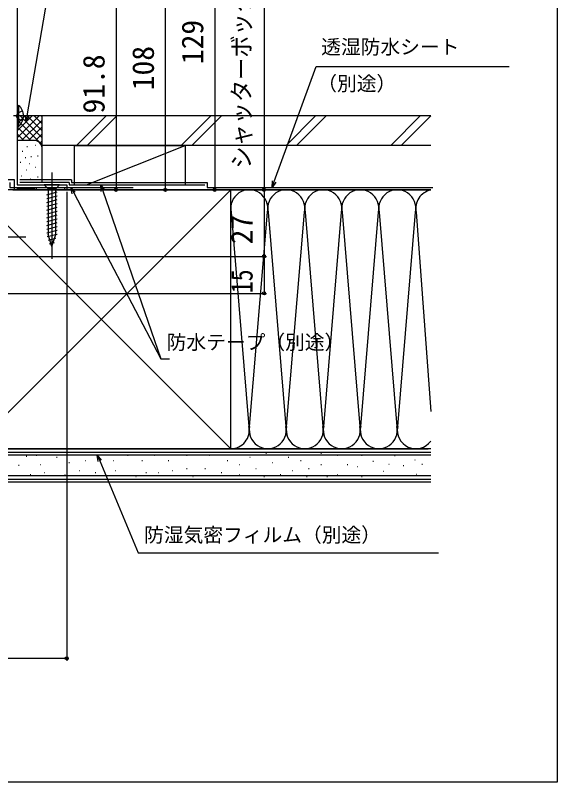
# Model space of a CAD drawing. Units: millimetres, scale not verified. Extents: x -525 to 525, y -783 to 778.
# Drawn here: x 305.2 to 525, y -782.7 to -471.9 of the extents above; entities that cross this region are included whole.
import ezdxf
from ezdxf.enums import TextEntityAlignment as Align

# ---------------------------------------------------------------- set-up
doc = ezdxf.new("R2010")
doc.units = ezdxf.units.MM
doc.header["$LTSCALE"] = 4
for name, color, linetype in [('0-2_YKK_11', 7, 'Continuous'), ('0-5_YKK_13', 4, 'Continuous'), ('0-7_YKK_D', 6, 'Continuous'), ('0-8_YKK_ZWAK', 7, 'Continuous'), ('0-9_YSS_K', 3, 'Continuous'), ('0-A_YSS_KE', 3, 'Continuous')]:
    doc.layers.add(name, color=color, linetype=linetype)
doc.styles.add('ＭＳ ゴシック', font='')
doc.styles.get('ＭＳ ゴシック').set_extended_font_data('MS Gothic')

msp = doc.modelspace()

# ---------------------------------------------------------------- linework, layer by layer
at = {"layer": '0-2_YKK_11'}
msp.add_lwpolyline([(306.005, -435.699), (306.005, -540.699), (326.005, -540.699), (326.005, -542.699), (325.305, -542.699), (325.305, -541.899), (313.705, -541.899), (313.705, -542.699), (313.305, -542.699), (313.005, -542.399), (312.705, -542.099), (306.305, -542.099), (306.005, -542.399), (305.705, -542.699), (304.805, -542.699), (304.805, -538.699), (285.905, -538.699)], dxfattribs=at)
at = {"layer": '0-5_YKK_13'}
for p, q in [((306.005, -508.449), (306.005, -516.949)), ((306.005, -508.449), (306.514, -508.449)), ((306.514, -508.449), (306.514, -516.949)), ((309.497, -512.699), (304.41, -512.699)), ((306.005, -510.699), (306.005, -514.699)), ((306.005, -516.949), (306.514, -516.949)), ((320.005, -535.699), (320.005, -570.699)), ((323.105, -540.699), (316.905, -540.699)), ((316.905, -540.699), (318.455, -542.249)), ((323.105, -540.699), (321.555, -542.249)), ((317.905, -544.675), (322.105, -543.55)), ((318.455, -542.249), (318.455, -560.783)), ((321.555, -542.249), (318.455, -542.249)), ((321.555, -560.783), (321.555, -542.249)), ((317.905, -546.228), (322.105, -545.103)), ((317.905, -547.781), (322.105, -546.655)), ((317.905, -549.334), (322.105, -548.208)), ((317.905, -550.887), (322.105, -549.761)), ((317.905, -552.44), (322.105, -551.314)), ((317.905, -553.993), (322.105, -552.867)), ((317.905, -555.545), (322.105, -554.42)), ((317.905, -557.098), (322.105, -555.973)), ((317.905, -558.651), (322.105, -557.526)), ((317.905, -560.204), (322.105, -559.079)), ((259.505, -561.699), (309.505, -561.699)), ((318.164, -561.688), (322.105, -560.632)), ((320.005, -565.699), (318.455, -560.783)), ((318.615, -563.12), (321.651, -562.306)), ((320.005, -565.699), (321.555, -560.783)), ((319.067, -564.552), (321.117, -564.002))]:
    msp.add_line(p, q, dxfattribs=at)
for points in [[(308.101, -510.624), (306.194, -511.554), (305.586, -512.699)], [(308.101, -514.774), (306.194, -513.844), (305.586, -512.699)]]:
    msp.add_lwpolyline(points, dxfattribs=at)
msp.add_arc((302.974, -512.699), 5.531, 309.79413, 50.20587, dxfattribs=at)
at = {"layer": '0-7_YKK_D'}
for p, q in [((406.005, -367.699), (406.005, -542.699)), ((386.005, -413.699), (386.005, -542.699)), ((366.005, -542.699), (366.005, -434.699)), ((346.005, -450.899), (346.005, -542.699)), ((304.205, -542.699), (407.005, -542.699)), ((326.005, -543.499), (326.005, -733.699)), ((328.105, -542.699), (367.005, -542.699)), ((328.205, -542.699), (387.005, -542.699)), ((328.205, -542.699), (407.005, -542.699)), ((328.205, -542.699), (347.005, -542.699)), ((406.005, -542.699), (406.005, -569.7)), ((275.705, -569.7), (407.005, -569.7)), ((275.705, -569.7), (407.005, -569.7)), ((406.005, -569.7), (406.005, -584.7)), ((258.205, -584.7), (407.005, -584.7)), ((326.005, -732.699), (275.005, -732.699))]:
    msp.add_line(p, q, dxfattribs=at)
for points in [[(309.554, -515.144), (309.986, -512.63), (338.879, -344.293), (425.974, -344.293)], [(409.247, -541.704), (410.119, -539.307), (427.112, -492.621), (505.344, -492.621)], [(310.659, -512.746), (309.554, -515.144), (309.312, -512.515)], [(339.986, -543.332), (339.799, -540.699), (341.278, -542.885)], [(339.799, -540.699), (340.632, -543.109), (364.167, -611.17), (367.617, -611.17)], [(410.761, -539.541), (409.247, -541.704), (409.477, -539.074)], [(328.285, -544.279), (327.705, -541.704), (329.495, -543.644)], [(327.705, -541.704), (328.89, -543.961), (364.167, -611.17)], [(338.779, -652.882), (338.429, -650.266), (340.04, -652.357)], [(338.429, -650.266), (339.409, -652.62), (354.925, -689.852), (476.657, -689.852)]]:
    msp.add_lwpolyline(points, dxfattribs=at)
for centre in [(346.005, -542.699), (366.005, -542.699), (386.005, -542.699), (406.005, -542.699), (406.005, -542.699), (406.005, -569.7), (406.005, -569.7), (406.005, -584.7), (326.005, -732.699)]:
    msp.add_circle(centre, 0.637, dxfattribs=at)
at = {"layer": '0-8_YKK_ZWAK'}
msp.add_lwpolyline([(-525, -782.7), (525, -782.7), (525, 747.3)], dxfattribs=at)
at = {"layer": '0-9_YSS_K'}
for p, q in [((306.001, -518.734), (312.034, -512.7)), ((306.001, -515.905), (309.206, -512.7)), ((316.005, -512.7), (306.005, -512.7)), ((306.005, -521.558), (314.863, -512.7)), ((306.005, -513.073), (306.378, -512.7)), ((307.147, -512.7), (316.005, -521.558)), ((309.976, -512.7), (316.005, -518.729)), ((312.804, -512.7), (316.005, -515.901)), ((315.632, -512.7), (316.005, -513.073)), ((316.005, -525.7), (316.005, -512.7)), ((330.047, -524.7), (342.047, -512.7)), ((346.29, -512.7), (334.29, -524.7)), ((372.474, -524.7), (384.474, -512.7)), ((376.716, -524.7), (388.716, -512.7)), ((414.9, -524.7), (426.9, -512.7)), ((419.143, -524.7), (431.143, -512.7)), ((457.326, -524.7), (469.326, -512.7)), ((461.569, -524.7), (473.569, -512.7)), ((306.001, -514.382), (316.005, -524.386)), ((307.691, -522.7), (316.005, -514.386)), ((306.001, -517.211), (311.49, -522.7)), ((310.52, -522.7), (316.005, -517.215)), ((306.005, -520.043), (308.662, -522.7)), ((313.33, -522.718), (316.005, -520.043)), ((313.005, -522.7), (306.005, -522.7)), ((313.2, -524.528), (313.4, -524.528)), ((315.21, -523.666), (316.005, -522.872)), ((329.005, -524.7), (329.005, -540.7)), ((329.005, -524.7), (374.005, -524.7)), ((334.005, -540.7), (374.005, -524.7)), ((374.005, -524.7), (374.005, -540.7)), ((308.006, -527.026), (308.206, -527.026)), ((309.862, -525.195), (310.062, -525.195)), ((316.005, -539.7), (316.005, -525.7)), ((309.194, -529.535), (309.394, -529.535)), ((311.531, -529.201), (311.731, -529.201)), ((314.201, -528.867), (314.401, -528.867)), ((307.221, -531.455), (307.421, -531.455)), ((310.928, -531.994), (311.128, -531.994)), ((313.2, -533.541), (313.4, -533.541)), ((307.525, -537.049), (307.725, -537.049)), ((309.528, -534.542), (309.728, -534.542)), ((314.201, -537.382), (314.401, -537.382)), ((311.197, -538.214), (311.397, -538.214)), ((287.505, -647.7), (392.505, -542.7)), ((287.505, -542.7), (392.505, -647.7)), ((313.005, -542.7), (306.005, -542.7)), ((374.005, -542.7), (329.005, -542.7)), ((473.569, -542.7), (392.505, -542.7)), ((392.505, -542.7), (473.569, -542.7)), ((392.663, -551.732), (399.847, -638.668)), ((400.163, -638.668), (407.347, -551.732)), ((407.663, -551.732), (414.847, -638.668)), ((415.163, -638.668), (422.347, -551.732)), ((422.663, -551.732), (429.847, -638.668)), ((430.163, -638.668), (437.347, -551.732)), ((437.663, -551.732), (444.847, -638.668)), ((445.163, -638.668), (452.347, -551.732)), ((452.663, -551.732), (459.847, -638.668)), ((460.163, -638.668), (467.347, -551.732)), ((467.663, -551.732), (473.569, -632.542)), ((473.569, -649.2), (275.005, -649.2)), ((392.505, -647.7), (472.569, -647.7)), ((406.765, -649.442), (406.965, -649.442)), ((429.017, -649.442), (429.217, -649.442)), ((309.613, -650.699), (309.813, -650.699)), ((313.704, -650.266), (313.904, -650.266)), ((321.945, -651.09), (322.145, -651.09)), ((333.484, -652.414), (333.684, -652.414)), ((338.429, -650.266), (338.629, -650.266)), ((344.953, -652.414), (345.153, -652.414)), ((350.722, -650.266), (350.922, -650.266)), ((356.491, -652.414), (356.691, -652.414)), ((361.436, -650.266), (361.636, -650.266)), ((367.205, -652.414), (367.405, -652.414)), ((374.623, -650.266), (374.823, -650.266)), ((383.689, -650.266), (383.889, -650.266)), ((391.106, -652.414), (391.306, -652.414)), ((400.172, -651.09), (400.372, -651.09)), ((415.831, -651.09), (416.031, -651.09)), ((420.776, -652.414), (420.976, -652.414)), ((435.611, -650.266), (435.811, -650.266)), ((445.501, -650.266), (445.701, -650.266)), ((458.889, -650.417), (459.089, -650.417)), ((467.068, -652.17), (467.268, -652.17)), ((306.494, -654.317), (306.694, -654.317)), ((315.352, -654.062), (315.552, -654.062)), ((326.89, -653.238), (327.09, -653.238)), ((374.623, -655.711), (374.823, -655.711)), ((382.04, -655.711), (382.24, -655.711)), ((396.051, -654.062), (396.251, -654.062)), ((402.644, -655.711), (402.844, -655.711)), ((409.238, -653.238), (409.438, -653.238)), ((424.073, -655.711), (424.273, -655.711)), ((429.017, -654.062), (429.217, -654.062)), ((439.732, -654.062), (439.932, -654.062)), ((443.852, -654.887), (444.052, -654.887)), ((450.124, -652.754), (450.324, -652.754)), ((456.551, -653.923), (456.751, -653.923)), ((462.394, -654.507), (462.594, -654.507)), ((469.99, -653.923), (470.19, -653.923)), ((473.569, -658.7), (275.005, -658.7)), ((306.305, -658.605), (306.505, -658.605)), ((311.231, -658.183), (311.431, -658.183)), ((317, -657.359), (317.2, -657.359)), ((325.242, -658.183), (325.442, -658.183)), ((331.011, -656.535), (331.211, -656.535)), ((337.604, -657.359), (337.804, -657.359)), ((345.777, -656.535), (345.977, -656.535)), ((358.14, -657.359), (358.34, -657.359)), ((363.085, -657.359), (363.285, -657.359)), ((368.854, -656.535), (369.054, -656.535)), ((388.634, -657.359), (388.834, -657.359)), ((396.051, -658.183), (396.251, -658.183)), ((412.534, -658.183), (412.734, -658.183)), ((417.479, -656.535), (417.679, -656.535)), ((435.611, -658.183), (435.811, -658.183)), ((454.214, -656.844), (454.414, -656.844)), ((467.653, -658.012), (467.853, -658.012)), ((473.569, -661.2), (275.005, -661.2)), ((354.019, -659.007), (354.219, -659.007)), ((377.095, -659.007), (377.295, -659.007)), ((405.941, -659.007), (406.141, -659.007)), ((423.248, -659.007), (423.448, -659.007)), ((431.49, -659.007), (431.69, -659.007)), ((445.501, -659.007), (445.701, -659.007))]:
    msp.add_line(p, q, dxfattribs=at)
for centre, radius, start, end in [((313.005, -525.7), 3, 0, 90), ((400.005, -550.2), 7.5, 348.21646, 191.78353), ((415.005, -550.2), 7.5, 348.21646, 191.78353), ((430.005, -550.2), 7.5, 348.21646, 191.78353), ((445.005, -550.2), 7.5, 348.21646, 191.78353), ((460.005, -550.2), 7.5, 348.21646, 191.78353), ((475.005, -550.2), 7.5, 101.03837, 191.78353), ((392.505, -640.2), 7.5, 270, 11.78353), ((407.505, -640.2), 7.5, 168.21646, 11.78353), ((422.505, -640.2), 7.5, 168.21646, 11.78353), ((437.505, -640.2), 7.5, 168.21646, 11.78353), ((452.505, -640.2), 7.5, 168.21646, 11.78353), ((467.505, -640.2), 7.5, 168.21646, 323.95296)]:
    msp.add_arc(centre, radius, start, end, dxfattribs=at)
at = {"layer": '0-A_YSS_KE'}
for p, q in [((473.569, -512.7), (316.005, -512.7)), ((328, -538.7), (306.996, -538.7)), ((327, -539.7), (306.996, -539.7)), ((328, -538.7), (328, -539.7)), ((383, -541.704), (474.34, -541.704)), ((473.569, -647.7), (275.005, -647.7)), ((275.005, -650.2), (473.569, -650.2)), ((473.569, -660.2), (275.005, -660.2))]:
    msp.add_line(p, q, dxfattribs=at)
for points in [[(473.569, -524.7), (316.005, -524.7), (316.005, -512.7)], [(303.005, -539.704), (303.005, -541.704), (353.005, -541.704)], [(327, -539.7), (327, -540.7), (382, -540.7)], [(328, -539.7), (383, -539.7), (383, -541.704)]]:
    msp.add_lwpolyline(points, dxfattribs=at)
msp.add_lwpolyline([(392.505, -647.7), (392.505, -542.7), (287.505, -542.7), (287.505, -647.7)], close=True, dxfattribs=at)

# ---------------------------------------------------------------- texts
at = {"layer": '0-7_YKK_D', "style": 'ＭＳ ゴシック'}
for s, height, width, p in [('シャッターボックス出幅＝175', 7.331, 0.9, (402.698, -534.102)), ('15', 8.798, 0.8, (404.005, -584.564))]:
    msp.add_text(s, height=height, rotation=90, dxfattribs=dict(at, width=width)).set_placement(p, align=Align.BOTTOM_LEFT)
for s, p in [('129', (384.005, -491.733)), ('108', (364.005, -502.301)), ('91.8', (344.005, -511.73)), ('27', (404.005, -564.824))]:
    msp.add_text(s, height=8.798, rotation=90, dxfattribs=at).set_placement(p, align=Align.BOTTOM_LEFT)
for s, p in [('透湿防水シート', (429.162, -489.431)), ('（別途）', (427.571, -504.265)), ('防水テープ（別途）', (366.526, -609.179)), ('防湿気密フィルム（別途）', (357.384, -687.306))]:
    msp.add_text(s, height=5.865, dxfattribs=at).set_placement(p, align=Align.BOTTOM_LEFT)

doc.saveas('drawing.dxf')
